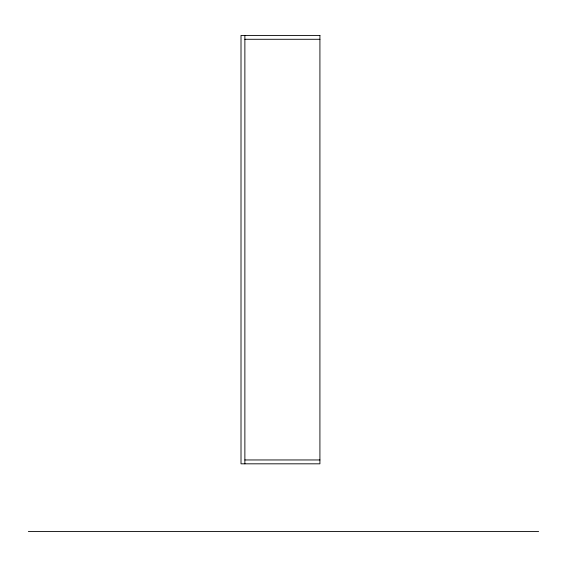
<?xml version="1.0" encoding="UTF-8"?>
<svg xmlns="http://www.w3.org/2000/svg" width="567" height="567" viewBox="0 0 567 567"><rect width="100%" height="100%" fill="white"/><g stroke="black" fill="none" stroke-linecap="round" stroke-linejoin="round"><path stroke-width="0.85" d="M244.873 39.286L319.916 39.286M244.873 459.957L319.916 459.957M28.35 531.577L538.65 531.577M244.873 35.423L244.873 463.82M319.916 35.423L241.01 35.423L241.01 463.82L319.916 463.82L319.916 35.423"/></g></svg>
